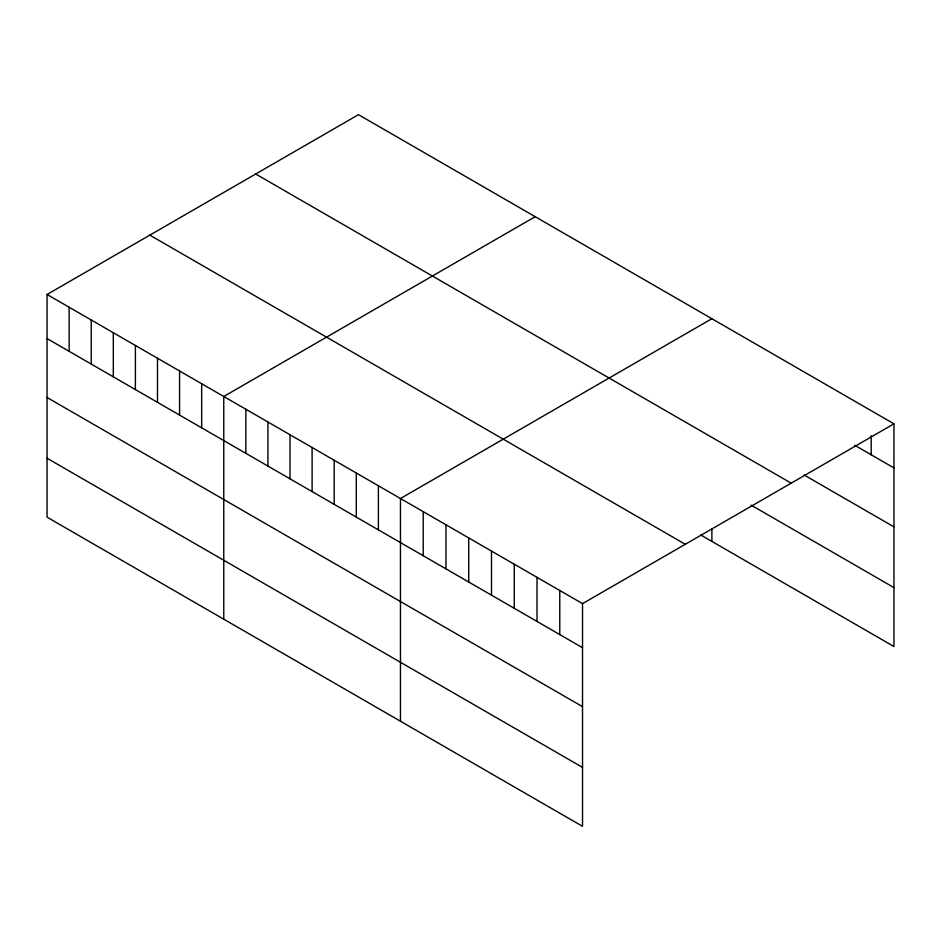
<?xml version="1.0" encoding="UTF-8"?>
<svg xmlns="http://www.w3.org/2000/svg" width="941" height="941" viewBox="0 0 941 941"><rect width="100%" height="100%" fill="white"/><g stroke="black" fill="none" stroke-linecap="round" stroke-linejoin="round"><path stroke-width="1.41" d="M47.05 294.474L582.526 603.628L582.526 826.327L47.05 517.174L47.05 294.474L358.474 114.673L893.95 423.826L893.95 646.526L700.845 535.041M535.182 216.689L223.758 396.49L223.758 619.202M711.89 318.705L400.466 498.507L400.466 721.218M582.526 603.628L893.95 423.826M854.757 445.281L893.95 467.912M804.179 475.029L893.95 526.854M255.705 174.003L791.181 483.156M751.083 505.105L893.95 587.584M149.819 235.132L685.295 544.286M47.05 338.56L582.526 647.714M47.05 397.502L582.526 706.656M47.05 458.232L582.526 767.385M871.19 435.671L871.19 454.774M711.89 528.783L711.89 541.416M559.766 590.489L559.766 634.575M537.005 577.351L537.005 621.436M514.256 564.2L514.256 608.298M491.496 551.061L491.496 595.159M468.736 537.923L468.736 582.02M445.975 524.784L445.975 568.882M423.215 511.645L423.215 555.743M378.376 485.756L378.376 529.842M356.286 473.005L356.286 517.091M334.196 460.255L334.196 504.341M312.106 447.504L312.106 491.59M290.016 434.742L290.016 478.84M267.938 421.991L267.938 466.089M245.848 409.241L245.848 453.327M201.668 383.74L201.668 427.826M179.578 370.989L179.578 415.075M157.488 358.227L157.488 402.325M135.398 345.476L135.398 389.574M113.32 332.726L113.32 376.812M91.23 319.975L91.23 364.061M69.14 307.225L69.14 351.311"/></g></svg>
